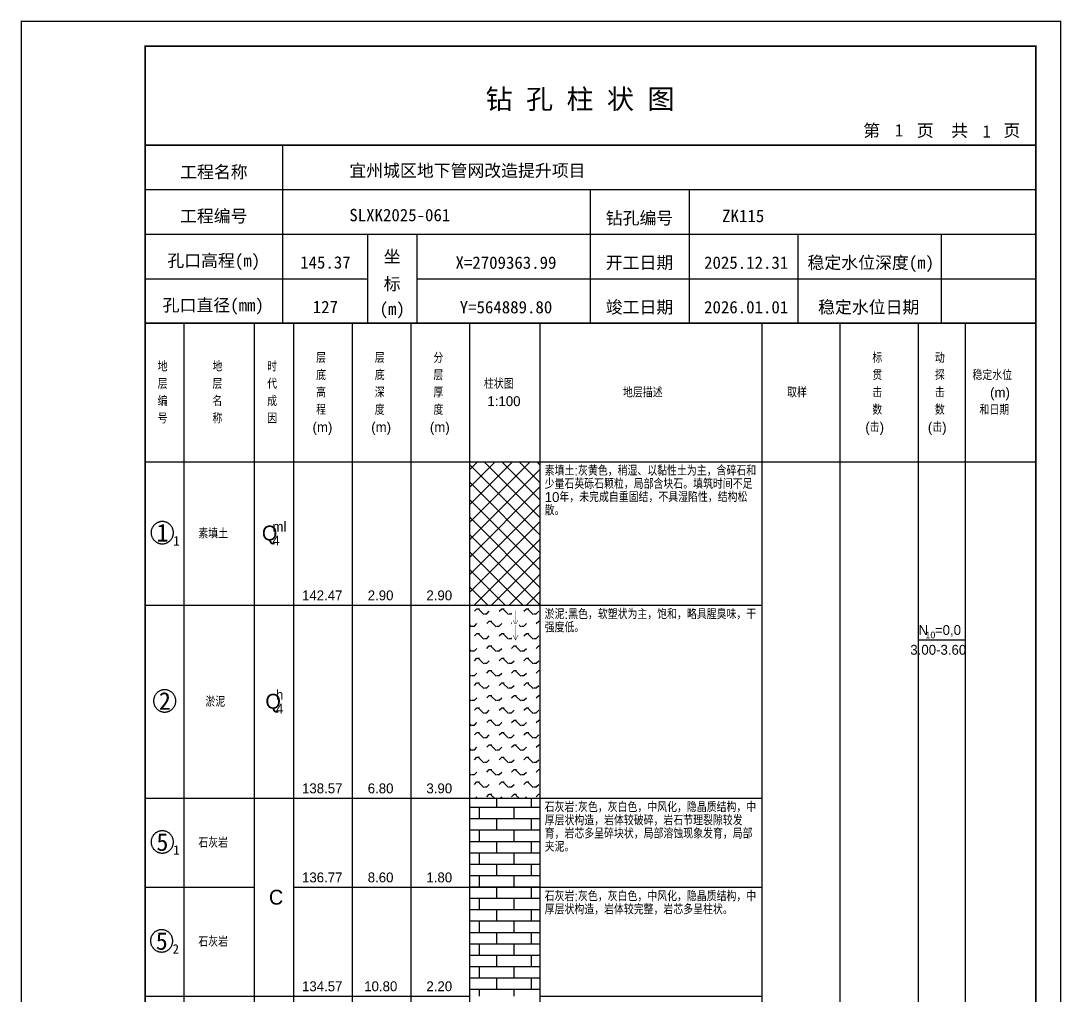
# Model space of a CAD drawing. Header units: millimetres. Extents: x 12489 to 89920, y 4630 to 4927.
# Drawn here: x 60009.3 to 60219.6, y 4729.7 to 4926.8 of the extents above; entities that cross this region are included whole.
import ezdxf
from ezdxf.enums import TextEntityAlignment as Align

# ---------------------------------------------------------------- set-up
doc = ezdxf.new("R2010")
doc.units = ezdxf.units.MM
doc.layers.add('ZZT_TC', color=7, linetype='Continuous')
doc.styles.add('成果图图块', font='', dxfattribs={"height": 2.5})
doc.styles.add('成果图模板', font='')
doc.styles.add('成果图模板标题', font='simhei.ttf')
doc.styles.add('成果图表体', font='Comfont.shx', dxfattribs={"height": 2, "bigfont": 'Hztxt12a.shx'})
doc.styles.get('成果图图块').set_extended_font_data('FangSong_GB2312')
doc.styles.get('成果图模板').set_extended_font_data('FangSong_GB2312')
pattern_1 = [(0, (0, 0), (0, 2.3), []), (90, (0, 0), (-3.5, 2.3), [2.3, -2.3])]

# ---------------------------------------------------------------- blocks, each defined once
blk = doc.blocks.new('DCBH-1-1-1429', base_point=(0.3, -0.11))
at = {"layer": 'ZZT_TC', "color": 7}
blk.add_polyline3d([(-0.19, 2.31, 0), (-0.3, 2.31, 0), (-0.41, 2.3, 0), (-0.52, 2.29, 0), (-0.63, 2.27, 0), (-0.73, 2.24, 0), (-0.84, 2.21, 0), (-0.95, 2.18, 0), (-1.05, 2.14, 0), (-1.15, 2.09, 0), (-1.25, 2.04, 0), (-1.35, 1.99, 0), (-1.44, 1.93, 0), (-1.53, 1.87, 0), (-1.62, 1.8, 0), (-1.7, 1.73, 0), (-1.78, 1.65, 0), (-1.86, 1.57, 0), (-1.93, 1.49, 0), (-2, 1.4, 0), (-2.06, 1.31, 0), (-2.12, 1.22, 0), (-2.17, 1.12, 0), (-2.22, 1.02, 0), (-2.27, 0.92, 0), (-2.31, 0.82, 0), (-2.34, 0.71, 0), (-2.37, 0.61, 0), (-2.4, 0.5, 0), (-2.41, 0.39, 0), (-2.43, 0.28, 0), (-2.44, 0.17, 0), (-2.44, 0.06, 0), (-2.44, -0.05, 0), (-2.43, -0.16, 0), (-2.41, -0.27, 0), (-2.4, -0.38, 0), (-2.37, -0.49, 0), (-2.34, -0.6, 0), (-2.31, -0.7, 0), (-2.27, -0.8, 0), (-2.22, -0.9, 0), (-2.17, -1, 0), (-2.12, -1.1, 0), (-2.06, -1.19, 0), (-2, -1.28, 0), (-1.93, -1.37, 0), (-1.86, -1.45, 0), (-1.78, -1.53, 0), (-1.7, -1.61, 0), (-1.62, -1.68, 0), (-1.53, -1.75, 0), (-1.44, -1.81, 0), (-1.35, -1.87, 0), (-1.25, -1.93, 0), (-1.15, -1.98, 0), (-1.05, -2.02, 0), (-0.95, -2.06, 0), (-0.84, -2.1, 0), (-0.73, -2.13, 0), (-0.63, -2.15, 0), (-0.52, -2.17, 0), (-0.41, -2.18, 0), (-0.3, -2.19, 0), (-0.19, -2.19, 0), (-0.08, -2.19, 0), (0.03, -2.18, 0), (0.14, -2.17, 0), (0.25, -2.15, 0), (0.36, -2.13, 0), (0.47, -2.1, 0), (0.57, -2.06, 0), (0.67, -2.02, 0), (0.77, -1.98, 0), (0.87, -1.93, 0), (0.97, -1.87, 0), (1.06, -1.81, 0), (1.15, -1.75, 0), (1.24, -1.68, 0), (1.32, -1.61, 0), (1.4, -1.53, 0), (1.48, -1.45, 0), (1.55, -1.37, 0), (1.62, -1.28, 0), (1.68, -1.19, 0), (1.74, -1.1, 0), (1.8, -1, 0), (1.85, -0.9, 0), (1.89, -0.8, 0), (1.93, -0.7, 0), (1.97, -0.6, 0), (2, -0.49, 0), (2.02, -0.38, 0), (2.04, -0.27, 0), (2.05, -0.16, 0), (2.06, -0.05, 0), (2.06, 0.06, 0), (2.06, 0.17, 0), (2.05, 0.28, 0), (2.04, 0.39, 0), (2.02, 0.5, 0), (2, 0.61, 0), (1.97, 0.71, 0), (1.93, 0.82, 0), (1.89, 0.92, 0), (1.85, 1.02, 0), (1.8, 1.12, 0), (1.74, 1.22, 0), (1.68, 1.31, 0), (1.62, 1.4, 0), (1.55, 1.49, 0), (1.48, 1.57, 0), (1.4, 1.65, 0), (1.32, 1.73, 0), (1.24, 1.8, 0), (1.15, 1.87, 0), (1.06, 1.93, 0), (0.97, 1.99, 0), (0.87, 2.04, 0), (0.77, 2.09, 0), (0.67, 2.14, 0), (0.57, 2.18, 0), (0.47, 2.21, 0), (0.36, 2.24, 0), (0.25, 2.27, 0), (0.14, 2.29, 0), (0.03, 2.3, 0), (-0.08, 2.31, 0), (-0.19, 2.31, 0)], dxfattribs=at)
at = {"style": '成果图图块'}
blk.add_text('1', height=3.57, dxfattribs=at).set_placement((-0.16, -1.74), align=Align.CENTER)
blk.add_text('1', height=1.91, dxfattribs=at).set_placement((2.03, -2.53))
blk = doc.blocks.new('DCBH-1-1-1430', base_point=(-0.19, -0.11))
at = {"layer": 'ZZT_TC', "color": 7}
blk.add_polyline3d([(-0.19, 2.31, 0), (-0.3, 2.31, 0), (-0.41, 2.3, 0), (-0.52, 2.29, 0), (-0.63, 2.27, 0), (-0.73, 2.24, 0), (-0.84, 2.21, 0), (-0.95, 2.18, 0), (-1.05, 2.14, 0), (-1.15, 2.09, 0), (-1.25, 2.04, 0), (-1.35, 1.99, 0), (-1.44, 1.93, 0), (-1.53, 1.87, 0), (-1.62, 1.8, 0), (-1.7, 1.73, 0), (-1.78, 1.65, 0), (-1.86, 1.57, 0), (-1.93, 1.49, 0), (-2, 1.4, 0), (-2.06, 1.31, 0), (-2.12, 1.22, 0), (-2.17, 1.12, 0), (-2.22, 1.02, 0), (-2.27, 0.92, 0), (-2.31, 0.82, 0), (-2.34, 0.71, 0), (-2.37, 0.61, 0), (-2.4, 0.5, 0), (-2.41, 0.39, 0), (-2.43, 0.28, 0), (-2.44, 0.17, 0), (-2.44, 0.06, 0), (-2.44, -0.05, 0), (-2.43, -0.16, 0), (-2.41, -0.27, 0), (-2.4, -0.38, 0), (-2.37, -0.49, 0), (-2.34, -0.6, 0), (-2.31, -0.7, 0), (-2.27, -0.8, 0), (-2.22, -0.9, 0), (-2.17, -1, 0), (-2.12, -1.1, 0), (-2.06, -1.19, 0), (-2, -1.28, 0), (-1.93, -1.37, 0), (-1.86, -1.45, 0), (-1.78, -1.53, 0), (-1.7, -1.61, 0), (-1.62, -1.68, 0), (-1.53, -1.75, 0), (-1.44, -1.81, 0), (-1.35, -1.87, 0), (-1.25, -1.93, 0), (-1.15, -1.98, 0), (-1.05, -2.02, 0), (-0.95, -2.06, 0), (-0.84, -2.1, 0), (-0.73, -2.13, 0), (-0.63, -2.15, 0), (-0.52, -2.17, 0), (-0.41, -2.18, 0), (-0.3, -2.19, 0), (-0.19, -2.19, 0), (-0.08, -2.19, 0), (0.03, -2.18, 0), (0.14, -2.17, 0), (0.25, -2.15, 0), (0.36, -2.13, 0), (0.47, -2.1, 0), (0.57, -2.06, 0), (0.67, -2.02, 0), (0.77, -1.98, 0), (0.87, -1.93, 0), (0.97, -1.87, 0), (1.06, -1.81, 0), (1.15, -1.75, 0), (1.24, -1.68, 0), (1.32, -1.61, 0), (1.4, -1.53, 0), (1.48, -1.45, 0), (1.55, -1.37, 0), (1.62, -1.28, 0), (1.68, -1.19, 0), (1.74, -1.1, 0), (1.8, -1, 0), (1.85, -0.9, 0), (1.89, -0.8, 0), (1.93, -0.7, 0), (1.97, -0.6, 0), (2, -0.49, 0), (2.02, -0.38, 0), (2.04, -0.27, 0), (2.05, -0.16, 0), (2.06, -0.05, 0), (2.06, 0.06, 0), (2.06, 0.17, 0), (2.05, 0.28, 0), (2.04, 0.39, 0), (2.02, 0.5, 0), (2, 0.61, 0), (1.97, 0.71, 0), (1.93, 0.82, 0), (1.89, 0.92, 0), (1.85, 1.02, 0), (1.8, 1.12, 0), (1.74, 1.22, 0), (1.68, 1.31, 0), (1.62, 1.4, 0), (1.55, 1.49, 0), (1.48, 1.57, 0), (1.4, 1.65, 0), (1.32, 1.73, 0), (1.24, 1.8, 0), (1.15, 1.87, 0), (1.06, 1.93, 0), (0.97, 1.99, 0), (0.87, 2.04, 0), (0.77, 2.09, 0), (0.67, 2.14, 0), (0.57, 2.18, 0), (0.47, 2.21, 0), (0.36, 2.24, 0), (0.25, 2.27, 0), (0.14, 2.29, 0), (0.03, 2.3, 0), (-0.08, 2.31, 0), (-0.19, 2.31, 0)], dxfattribs=at)
at = {"style": '成果图图块'}
blk.add_text('2', height=3.57, dxfattribs=at).set_placement((-0.16, -1.74), align=Align.CENTER)
blk = doc.blocks.new('DCBH-1-1-1431', base_point=(0.3, -0.11))
at = {"layer": 'ZZT_TC', "color": 7}
blk.add_polyline3d([(-0.19, 2.31, 0), (-0.3, 2.31, 0), (-0.41, 2.3, 0), (-0.52, 2.29, 0), (-0.63, 2.27, 0), (-0.73, 2.24, 0), (-0.84, 2.21, 0), (-0.95, 2.18, 0), (-1.05, 2.14, 0), (-1.15, 2.09, 0), (-1.25, 2.04, 0), (-1.35, 1.99, 0), (-1.44, 1.93, 0), (-1.53, 1.87, 0), (-1.62, 1.8, 0), (-1.7, 1.73, 0), (-1.78, 1.65, 0), (-1.86, 1.57, 0), (-1.93, 1.49, 0), (-2, 1.4, 0), (-2.06, 1.31, 0), (-2.12, 1.22, 0), (-2.17, 1.12, 0), (-2.22, 1.02, 0), (-2.27, 0.92, 0), (-2.31, 0.82, 0), (-2.34, 0.71, 0), (-2.37, 0.61, 0), (-2.4, 0.5, 0), (-2.41, 0.39, 0), (-2.43, 0.28, 0), (-2.44, 0.17, 0), (-2.44, 0.06, 0), (-2.44, -0.05, 0), (-2.43, -0.16, 0), (-2.41, -0.27, 0), (-2.4, -0.38, 0), (-2.37, -0.49, 0), (-2.34, -0.6, 0), (-2.31, -0.7, 0), (-2.27, -0.8, 0), (-2.22, -0.9, 0), (-2.17, -1, 0), (-2.12, -1.1, 0), (-2.06, -1.19, 0), (-2, -1.28, 0), (-1.93, -1.37, 0), (-1.86, -1.45, 0), (-1.78, -1.53, 0), (-1.7, -1.61, 0), (-1.62, -1.68, 0), (-1.53, -1.75, 0), (-1.44, -1.81, 0), (-1.35, -1.87, 0), (-1.25, -1.93, 0), (-1.15, -1.98, 0), (-1.05, -2.02, 0), (-0.95, -2.06, 0), (-0.84, -2.1, 0), (-0.73, -2.13, 0), (-0.63, -2.15, 0), (-0.52, -2.17, 0), (-0.41, -2.18, 0), (-0.3, -2.19, 0), (-0.19, -2.19, 0), (-0.08, -2.19, 0), (0.03, -2.18, 0), (0.14, -2.17, 0), (0.25, -2.15, 0), (0.36, -2.13, 0), (0.47, -2.1, 0), (0.57, -2.06, 0), (0.67, -2.02, 0), (0.77, -1.98, 0), (0.87, -1.93, 0), (0.97, -1.87, 0), (1.06, -1.81, 0), (1.15, -1.75, 0), (1.24, -1.68, 0), (1.32, -1.61, 0), (1.4, -1.53, 0), (1.48, -1.45, 0), (1.55, -1.37, 0), (1.62, -1.28, 0), (1.68, -1.19, 0), (1.74, -1.1, 0), (1.8, -1, 0), (1.85, -0.9, 0), (1.89, -0.8, 0), (1.93, -0.7, 0), (1.97, -0.6, 0), (2, -0.49, 0), (2.02, -0.38, 0), (2.04, -0.27, 0), (2.05, -0.16, 0), (2.06, -0.05, 0), (2.06, 0.06, 0), (2.06, 0.17, 0), (2.05, 0.28, 0), (2.04, 0.39, 0), (2.02, 0.5, 0), (2, 0.61, 0), (1.97, 0.71, 0), (1.93, 0.82, 0), (1.89, 0.92, 0), (1.85, 1.02, 0), (1.8, 1.12, 0), (1.74, 1.22, 0), (1.68, 1.31, 0), (1.62, 1.4, 0), (1.55, 1.49, 0), (1.48, 1.57, 0), (1.4, 1.65, 0), (1.32, 1.73, 0), (1.24, 1.8, 0), (1.15, 1.87, 0), (1.06, 1.93, 0), (0.97, 1.99, 0), (0.87, 2.04, 0), (0.77, 2.09, 0), (0.67, 2.14, 0), (0.57, 2.18, 0), (0.47, 2.21, 0), (0.36, 2.24, 0), (0.25, 2.27, 0), (0.14, 2.29, 0), (0.03, 2.3, 0), (-0.08, 2.31, 0), (-0.19, 2.31, 0)], dxfattribs=at)
at = {"style": '成果图图块'}
blk.add_text('5', height=3.57, dxfattribs=at).set_placement((-0.16, -1.74), align=Align.CENTER)
blk.add_text('1', height=1.91, dxfattribs=at).set_placement((2.03, -2.53))
blk = doc.blocks.new('DCBH-1-1-1432', base_point=(0.43, -0.11))
at = {"layer": 'ZZT_TC', "color": 7}
blk.add_polyline3d([(-0.19, 2.31, 0), (-0.3, 2.31, 0), (-0.41, 2.3, 0), (-0.52, 2.29, 0), (-0.63, 2.27, 0), (-0.73, 2.24, 0), (-0.84, 2.21, 0), (-0.95, 2.18, 0), (-1.05, 2.14, 0), (-1.15, 2.09, 0), (-1.25, 2.04, 0), (-1.35, 1.99, 0), (-1.44, 1.93, 0), (-1.53, 1.87, 0), (-1.62, 1.8, 0), (-1.7, 1.73, 0), (-1.78, 1.65, 0), (-1.86, 1.57, 0), (-1.93, 1.49, 0), (-2, 1.4, 0), (-2.06, 1.31, 0), (-2.12, 1.22, 0), (-2.17, 1.12, 0), (-2.22, 1.02, 0), (-2.27, 0.92, 0), (-2.31, 0.82, 0), (-2.34, 0.71, 0), (-2.37, 0.61, 0), (-2.4, 0.5, 0), (-2.41, 0.39, 0), (-2.43, 0.28, 0), (-2.44, 0.17, 0), (-2.44, 0.06, 0), (-2.44, -0.05, 0), (-2.43, -0.16, 0), (-2.41, -0.27, 0), (-2.4, -0.38, 0), (-2.37, -0.49, 0), (-2.34, -0.6, 0), (-2.31, -0.7, 0), (-2.27, -0.8, 0), (-2.22, -0.9, 0), (-2.17, -1, 0), (-2.12, -1.1, 0), (-2.06, -1.19, 0), (-2, -1.28, 0), (-1.93, -1.37, 0), (-1.86, -1.45, 0), (-1.78, -1.53, 0), (-1.7, -1.61, 0), (-1.62, -1.68, 0), (-1.53, -1.75, 0), (-1.44, -1.81, 0), (-1.35, -1.87, 0), (-1.25, -1.93, 0), (-1.15, -1.98, 0), (-1.05, -2.02, 0), (-0.95, -2.06, 0), (-0.84, -2.1, 0), (-0.73, -2.13, 0), (-0.63, -2.15, 0), (-0.52, -2.17, 0), (-0.41, -2.18, 0), (-0.3, -2.19, 0), (-0.19, -2.19, 0), (-0.08, -2.19, 0), (0.03, -2.18, 0), (0.14, -2.17, 0), (0.25, -2.15, 0), (0.36, -2.13, 0), (0.47, -2.1, 0), (0.57, -2.06, 0), (0.67, -2.02, 0), (0.77, -1.98, 0), (0.87, -1.93, 0), (0.97, -1.87, 0), (1.06, -1.81, 0), (1.15, -1.75, 0), (1.24, -1.68, 0), (1.32, -1.61, 0), (1.4, -1.53, 0), (1.48, -1.45, 0), (1.55, -1.37, 0), (1.62, -1.28, 0), (1.68, -1.19, 0), (1.74, -1.1, 0), (1.8, -1, 0), (1.85, -0.9, 0), (1.89, -0.8, 0), (1.93, -0.7, 0), (1.97, -0.6, 0), (2, -0.49, 0), (2.02, -0.38, 0), (2.04, -0.27, 0), (2.05, -0.16, 0), (2.06, -0.05, 0), (2.06, 0.06, 0), (2.06, 0.17, 0), (2.05, 0.28, 0), (2.04, 0.39, 0), (2.02, 0.5, 0), (2, 0.61, 0), (1.97, 0.71, 0), (1.93, 0.82, 0), (1.89, 0.92, 0), (1.85, 1.02, 0), (1.8, 1.12, 0), (1.74, 1.22, 0), (1.68, 1.31, 0), (1.62, 1.4, 0), (1.55, 1.49, 0), (1.48, 1.57, 0), (1.4, 1.65, 0), (1.32, 1.73, 0), (1.24, 1.8, 0), (1.15, 1.87, 0), (1.06, 1.93, 0), (0.97, 1.99, 0), (0.87, 2.04, 0), (0.77, 2.09, 0), (0.67, 2.14, 0), (0.57, 2.18, 0), (0.47, 2.21, 0), (0.36, 2.24, 0), (0.25, 2.27, 0), (0.14, 2.29, 0), (0.03, 2.3, 0), (-0.08, 2.31, 0), (-0.19, 2.31, 0)], dxfattribs=at)
at = {"style": '成果图图块'}
blk.add_text('5', height=3.57, dxfattribs=at).set_placement((-0.16, -1.74), align=Align.CENTER)
blk.add_text('2', height=1.91, dxfattribs=at).set_placement((2.03, -2.53))
blk = doc.blocks.new('zztGLdt.dwg', base_point=(0.5, 0))
blk.add_wipeout([(-0.2, -0.2), (1.2, -0.2), (1.2, 3.2), (-0.2, 3.2)])
at = {"color": 7, "const_width": 0.1}
for points in [[(0.5, 3), (0.5, 0)], [(0, 1), (0.5, 0), (1, 1)]]:
    blk.add_lwpolyline(points, dxfattribs=at)
blk = doc.blocks.new('钻孔柱状图路桥昇龙制图梁世成校核莫家里.dwg217', base_point=(25, 236))
for p, q in [((52.82, 236), (52.82, 272)), ((25, 263), (205, 263)), ((115, 236), (115, 263)), ((135, 236), (135, 263)), ((25, 254), (205, 254)), ((70, 236), (70, 254)), ((80, 236), (80, 254)), ((157, 236), (157, 254)), ((185.95, 236), (185.95, 254)), ((25, 245), (70, 245)), ((80, 245), (205, 245))]:
    blk.add_line(p, q)
for points, const_width in [([(0, 0), (210, 0), (210, 297), (0, 297)], 0.25), ([(25, 5), (205, 5), (205, 292), (25, 292)], 0.3)]:
    blk.add_lwpolyline(points, close=True, dxfattribs=dict(const_width=const_width))
at = {"const_width": 0.3}
for points in [[(25, 272), (205, 272)], [(25, 236), (205, 236)]]:
    blk.add_lwpolyline(points, dxfattribs=at)
for s, height, style, p in [('钻 孔 柱 状 图', 4, '成果图模板标题', (93.8, 279.31)), ('第', 2.5, '成果图模板', (170.12, 273.7)), ('页', 2.5, '成果图模板', (180.96, 273.7)), ('共', 2.5, '成果图模板', (187.88, 273.7)), ('页', 2.5, '成果图模板', (198.44, 273.7)), ('工程名称', 2.5, '成果图模板', (32.07, 265.32)), ('宜州城区地下管网改造提升项目', 2.5, '成果图模板', (66.26, 265.61)), ('工程编号', 2.5, '成果图模板', (32.05, 256.41)), ('SLXK2025-061', 2.5, '成果图模板', (66.26, 256.61)), ('钻孔编号', 2.5, '成果图模板', (118.08, 256)), ('ZK115', 2.5, '成果图模板', (141.61, 256.43)), ('孔口高程(m)', 2.5, '成果图模板', (29.48, 247.41)), ('坐', 2.5, '成果图模板', (73.21, 248.24)), ('开工日期', 2.5, '成果图模板', (118.08, 247)), ('稳定水位深度(m)', 2.5, '成果图模板', (158.86, 247)), ('标', 2.5, '成果图模板', (73.21, 242.7)), ('孔口直径(mm)', 2.5, '成果图模板', (28.54, 238.41)), ('(m) ', 2.5, '成果图模板', (72.38, 237.65)), ('竣工日期', 2.5, '成果图模板', (118.08, 238)), ('稳定水位日期', 2.5, '成果图模板', (160.99, 238))]:
    blk.add_text(s, height=height, dxfattribs=dict(style=style)).set_placement(p)
at = {"style": '成果图模板'}
for s, p in [('1', (177.35, 273.74)), ('1', (195.08, 273.53)), ('145.37', (61.43, 247.04)), ('X=2709363.99', (97.92, 247)), ('2025.12.31', (146.46, 247)), ('127', (61.43, 238.04)), ('Y=564889.80', (97.92, 238)), ('2026.01.01', (146.46, 238))]:
    blk.add_text(s, height=2.5, dxfattribs=at).set_placement(p, align=Align.CENTER)

msp = doc.modelspace()

# ---------------------------------------------------------------- hatches: boundary and pattern name
at = {"linetype": 'Continuous'}
h = msp.add_hatch(dxfattribs=at)
h.set_pattern_fill('GKSTT', scale=0.5, style=0, pattern_type=2)
h.set_pattern_definition([(45, (0, 0), (-1.76776695, 1.76776695), []), (135, (0, 0), (-1.76776695, -1.76776695), [])])
h.paths.add_polyline_path([(60100.06, 4808.71), (60114.29, 4808.71), (60114.29, 4837.71), (60100.06, 4837.71)])
h = msp.add_hatch(dxfattribs=at)
h.set_pattern_fill('GKYN', scale=0.5, style=0, pattern_type=2)
h.set_pattern_definition([(45, (-1.5, 0), (-2.50000007, 2.50000007), [0.707107, -2.828427]), (0, (-1, 0.5), (2.5, 2.5), [0.5, -4.5]), (315, (-0.5, 0.5), (4.99998953, -1.06e-05), [1.414214, -2.12132]), (0, (0.5, -0.5), (2.5, 2.5), [0.5, -4.5]), (45, (1, -0.5), (-2.50000007, 2.50000007), [0.707107, -2.828427])])
h.paths.add_polyline_path([(60100.06, 4769.71), (60114.29, 4769.71), (60114.29, 4808.71), (60100.06, 4808.71)])
h = msp.add_hatch(dxfattribs=at)
h.set_pattern_fill('GKSHY', scale=0.5, style=0, pattern_type=2)
h.set_pattern_definition(pattern_1)
h.paths.add_polyline_path([(60100.06, 4751.71), (60114.29, 4751.71), (60114.29, 4769.71), (60100.06, 4769.71)])
h = msp.add_hatch(dxfattribs=at)
h.set_pattern_fill('GKSHY', scale=0.5, style=0, pattern_type=2)
h.set_pattern_definition(pattern_1)
h.paths.add_polyline_path([(60100.06, 4729.71), (60114.29, 4729.71), (60114.29, 4751.71), (60100.06, 4751.71)])

# ---------------------------------------------------------------- linework, layer by layer
at = {"color": 0}
for p, q in [((60034.45, 4837.71), (60042.35, 4837.71)), ((60034.45, 4808.71), (60034.45, 4837.71)), ((60042.35, 4808.71), (60042.35, 4837.71)), ((60034.45, 4808.71), (60042.35, 4808.71)), ((60034.45, 4808.71), (60042.35, 4808.71)), ((60034.45, 4769.71), (60034.45, 4808.71)), ((60042.35, 4769.71), (60042.35, 4808.71)), ((60034.45, 4769.71), (60042.35, 4769.71)), ((60034.45, 4769.71), (60042.35, 4769.71)), ((60034.45, 4751.71), (60034.45, 4769.71)), ((60042.35, 4751.71), (60042.35, 4769.71)), ((60034.45, 4751.71), (60042.35, 4751.71)), ((60034.45, 4751.71), (60042.35, 4751.71)), ((60034.45, 4729.71), (60034.45, 4751.71)), ((60042.35, 4729.71), (60042.35, 4751.71)), ((60034.45, 4729.71), (60042.35, 4729.71))]:
    msp.add_line(p, q, dxfattribs=at)
for points in [[(60034.45, 4865.71), (60042.35, 4865.71)], [(60034.45, 4837.71), (60034.45, 4865.71)], [(60042.35, 4837.71), (60042.35, 4865.71)], [(60042.35, 4865.71), (60056.58, 4865.71)], [(60042.35, 4837.71), (60042.35, 4865.71)], [(60056.58, 4837.71), (60056.58, 4865.71)], [(60056.58, 4865.71), (60064.49, 4865.71)], [(60056.58, 4837.71), (60056.58, 4865.71)], [(60064.49, 4837.71), (60064.49, 4865.71)], [(60064.49, 4865.71), (60076.35, 4865.71)], [(60064.49, 4837.71), (60064.49, 4865.71)], [(60076.35, 4837.71), (60076.35, 4865.71)], [(60076.35, 4865.71), (60088.2, 4865.71)], [(60076.35, 4837.71), (60076.35, 4865.71)], [(60088.2, 4837.71), (60088.2, 4865.71)], [(60088.2, 4865.71), (60100.06, 4865.71)], [(60088.2, 4837.71), (60088.2, 4865.71)], [(60100.06, 4837.71), (60100.06, 4865.71)], [(60100.06, 4865.71), (60114.29, 4865.71)], [(60100.06, 4837.71), (60100.06, 4865.71)], [(60114.29, 4837.71), (60114.29, 4865.71)], [(60114.29, 4865.71), (60159.11, 4865.71)], [(60114.29, 4837.71), (60114.29, 4865.71)], [(60159.11, 4837.71), (60159.11, 4865.71)], [(60159.11, 4865.71), (60174.92, 4865.71)], [(60159.11, 4837.71), (60159.11, 4865.71)], [(60174.92, 4837.71), (60174.92, 4865.71)], [(60174.92, 4865.71), (60190.73, 4865.71)], [(60174.92, 4837.71), (60174.92, 4865.71)], [(60190.73, 4837.71), (60190.73, 4865.71)], [(60190.73, 4865.71), (60200.22, 4865.71)], [(60190.73, 4837.71), (60190.73, 4865.71)], [(60200.22, 4837.71), (60200.22, 4865.71)], [(60200.22, 4865.71), (60214.45, 4865.71)], [(60200.22, 4837.71), (60200.22, 4865.71)], [(60214.45, 4837.71), (60214.45, 4865.71)], [(60034.45, 4837.71), (60042.35, 4837.71)], [(60034.45, 4643.71), (60034.45, 4837.71)], [(60034.45, 4837.71), (60042.35, 4837.71)], [(60042.35, 4643.71), (60042.35, 4837.71)], [(60042.35, 4837.71), (60056.58, 4837.71)], [(60042.35, 4643.71), (60042.35, 4837.71)], [(60042.35, 4837.71), (60056.58, 4837.71)], [(60042.35, 4837.71), (60056.58, 4837.71)], [(60042.35, 4808.71), (60042.35, 4837.71)], [(60056.58, 4643.71), (60056.58, 4837.71)], [(60056.58, 4808.71), (60056.58, 4837.71)], [(60056.58, 4837.71), (60064.49, 4837.71)], [(60056.58, 4643.71), (60056.58, 4837.71)], [(60056.58, 4837.71), (60064.49, 4837.71)], [(60056.58, 4837.71), (60064.49, 4837.71)], [(60056.58, 4808.71), (60056.58, 4837.71)], [(60064.49, 4643.71), (60064.49, 4837.71)], [(60064.49, 4808.71), (60064.49, 4837.71)], [(60064.49, 4837.71), (60076.35, 4837.71)], [(60064.49, 4643.71), (60064.49, 4837.71)], [(60064.49, 4837.71), (60076.35, 4837.71)], [(60064.49, 4837.71), (60076.35, 4837.71)], [(60064.49, 4808.71), (60064.49, 4837.71)], [(60076.35, 4643.71), (60076.35, 4837.71)], [(60076.35, 4808.71), (60076.35, 4837.71)], [(60076.35, 4837.71), (60088.2, 4837.71)], [(60076.35, 4643.71), (60076.35, 4837.71)], [(60076.35, 4837.71), (60088.2, 4837.71)], [(60076.35, 4837.71), (60088.2, 4837.71)], [(60076.35, 4808.71), (60076.35, 4837.71)], [(60088.2, 4643.71), (60088.2, 4837.71)], [(60088.2, 4808.71), (60088.2, 4837.71)], [(60088.2, 4837.71), (60100.06, 4837.71)], [(60088.2, 4643.71), (60088.2, 4837.71)], [(60088.2, 4837.71), (60100.06, 4837.71)], [(60088.2, 4837.71), (60100.06, 4837.71)], [(60088.2, 4808.71), (60088.2, 4837.71)], [(60100.06, 4643.71), (60100.06, 4837.71)], [(60100.06, 4808.71), (60100.06, 4837.71)], [(60100.06, 4837.71), (60114.29, 4837.71)], [(60100.06, 4643.71), (60100.06, 4837.71)], [(60100.06, 4837.71), (60114.29, 4837.71)], [(60114.29, 4643.71), (60114.29, 4837.71)], [(60114.29, 4837.71), (60159.11, 4837.71)], [(60114.29, 4643.71), (60114.29, 4837.71)], [(60114.29, 4837.71), (60159.11, 4837.71)], [(60114.29, 4837.71), (60159.11, 4837.71)], [(60114.29, 4808.71), (60114.29, 4837.71)], [(60159.11, 4643.71), (60159.11, 4837.71)], [(60159.11, 4808.71), (60159.11, 4837.71)], [(60159.11, 4837.71), (60174.92, 4837.71)], [(60159.11, 4643.71), (60159.11, 4837.71)], [(60159.11, 4837.71), (60174.92, 4837.71)], [(60174.92, 4643.71), (60174.92, 4837.71)], [(60174.92, 4837.71), (60190.73, 4837.71)], [(60174.92, 4643.71), (60174.92, 4837.71)], [(60174.92, 4837.71), (60190.73, 4837.71)], [(60190.73, 4643.71), (60190.73, 4837.71)], [(60190.73, 4837.71), (60200.22, 4837.71)], [(60190.73, 4643.71), (60190.73, 4837.71)], [(60190.73, 4837.71), (60200.22, 4837.71)], [(60190.73, 4837.71), (60200.22, 4837.71)], [(60190.73, 4801.71), (60190.73, 4837.71)], [(60200.22, 4643.71), (60200.22, 4837.71)], [(60200.22, 4801.71), (60200.22, 4837.71)], [(60200.22, 4837.71), (60214.45, 4837.71)], [(60200.22, 4643.71), (60200.22, 4837.71)], [(60200.22, 4837.71), (60214.45, 4837.71)], [(60214.45, 4643.71), (60214.45, 4837.71)], [(60042.35, 4808.71), (60056.58, 4808.71)], [(60042.35, 4808.71), (60056.58, 4808.71)], [(60042.35, 4769.71), (60042.35, 4808.71)], [(60056.58, 4769.71), (60056.58, 4808.71)], [(60056.58, 4808.71), (60064.49, 4808.71)], [(60056.58, 4808.71), (60064.49, 4808.71)], [(60056.58, 4769.71), (60056.58, 4808.71)], [(60064.49, 4769.71), (60064.49, 4808.71)], [(60064.49, 4808.71), (60076.35, 4808.71)], [(60064.49, 4808.71), (60076.35, 4808.71)], [(60064.49, 4769.71), (60064.49, 4808.71)], [(60076.35, 4769.71), (60076.35, 4808.71)], [(60076.35, 4808.71), (60088.2, 4808.71)], [(60076.35, 4808.71), (60088.2, 4808.71)], [(60076.35, 4769.71), (60076.35, 4808.71)], [(60088.2, 4769.71), (60088.2, 4808.71)], [(60088.2, 4808.71), (60100.06, 4808.71)], [(60088.2, 4808.71), (60100.06, 4808.71)], [(60088.2, 4769.71), (60088.2, 4808.71)], [(60100.06, 4769.71), (60100.06, 4808.71)], [(60114.29, 4808.71), (60159.11, 4808.71)], [(60114.29, 4808.71), (60159.11, 4808.71)], [(60114.29, 4769.71), (60114.29, 4808.71)], [(60159.11, 4769.71), (60159.11, 4808.71)], [(60190.73, 4801.71), (60200.22, 4801.71)], [(60042.35, 4769.71), (60056.58, 4769.71)], [(60042.35, 4769.71), (60056.58, 4769.71)], [(60042.35, 4751.71), (60042.35, 4769.71)], [(60056.58, 4751.71), (60056.58, 4769.71)], [(60056.58, 4769.71), (60064.49, 4769.71)], [(60056.58, 4769.71), (60064.49, 4769.71)], [(60056.58, 4729.71), (60056.58, 4769.71)], [(60064.49, 4729.71), (60064.49, 4769.71)], [(60064.49, 4769.71), (60076.35, 4769.71)], [(60064.49, 4769.71), (60076.35, 4769.71)], [(60064.49, 4751.71), (60064.49, 4769.71)], [(60076.35, 4751.71), (60076.35, 4769.71)], [(60076.35, 4769.71), (60088.2, 4769.71)], [(60076.35, 4769.71), (60088.2, 4769.71)], [(60076.35, 4751.71), (60076.35, 4769.71)], [(60088.2, 4751.71), (60088.2, 4769.71)], [(60088.2, 4769.71), (60100.06, 4769.71)], [(60088.2, 4769.71), (60100.06, 4769.71)], [(60088.2, 4751.71), (60088.2, 4769.71)], [(60100.06, 4751.71), (60100.06, 4769.71)], [(60114.29, 4769.71), (60159.11, 4769.71)], [(60114.29, 4769.71), (60159.11, 4769.71)], [(60114.29, 4751.71), (60114.29, 4769.71)], [(60159.11, 4751.71), (60159.11, 4769.71)], [(60042.35, 4751.71), (60056.58, 4751.71)], [(60042.35, 4751.71), (60056.58, 4751.71)], [(60042.35, 4729.71), (60042.35, 4751.71)], [(60056.58, 4729.71), (60056.58, 4751.71)], [(60064.49, 4751.71), (60076.35, 4751.71)], [(60064.49, 4751.71), (60076.35, 4751.71)], [(60064.49, 4729.71), (60064.49, 4751.71)], [(60076.35, 4729.71), (60076.35, 4751.71)], [(60076.35, 4751.71), (60088.2, 4751.71)], [(60076.35, 4751.71), (60088.2, 4751.71)], [(60076.35, 4729.71), (60076.35, 4751.71)], [(60088.2, 4729.71), (60088.2, 4751.71)], [(60088.2, 4751.71), (60100.06, 4751.71)], [(60088.2, 4751.71), (60100.06, 4751.71)], [(60088.2, 4729.71), (60088.2, 4751.71)], [(60100.06, 4729.71), (60100.06, 4751.71)], [(60114.29, 4751.71), (60159.11, 4751.71)], [(60114.29, 4751.71), (60159.11, 4751.71)], [(60114.29, 4729.71), (60114.29, 4751.71)], [(60159.11, 4729.71), (60159.11, 4751.71)], [(60042.35, 4729.71), (60056.58, 4729.71)], [(60056.58, 4729.71), (60064.49, 4729.71)], [(60064.49, 4729.71), (60076.35, 4729.71)], [(60076.35, 4729.71), (60088.2, 4729.71)], [(60088.2, 4729.71), (60100.06, 4729.71)], [(60114.29, 4729.71), (60159.11, 4729.71)]]:
    msp.add_lwpolyline(points, dxfattribs=at)
at = {"color": 7, "flags": 128}
for points in [[(60100.06, 4808.71), (60114.29, 4808.71)], [(60100.06, 4769.71), (60114.29, 4769.71)], [(60100.06, 4751.71), (60114.29, 4751.71)]]:
    msp.add_lwpolyline(points, dxfattribs=at)

# ---------------------------------------------------------------- block references
for name, p in [('DCBH-1-1-1429', (60038.4, 4823.21)), ('DCBH-1-1-1430', (60038.4, 4789.21)), ('DCBH-1-1-1431', (60038.4, 4760.71)), ('DCBH-1-1-1432', (60038.4, 4740.71))]:
    msp.add_blockref(name, p)

# ---------------------------------------------------------------- texts
at = {"color": 0, "style": '成果图表体'}
for s, height, p in [('层', 2, (60069, 4857.71)), ('层', 2, (60080.85, 4857.71)), ('分', 2, (60092.71, 4857.71)), ('标', 2, (60181.41, 4857.71)), ('动', 2, (60194.05, 4857.71)), ('地', 2, (60036.98, 4855.96)), ('地', 2, (60048.05, 4855.96)), ('时', 2, (60059.11, 4855.96)), ('底', 2, (60069, 4854.21)), ('底', 2, (60080.85, 4854.21)), ('层', 2, (60092.71, 4854.21)), ('贯', 2, (60181.41, 4854.21)), ('探', 2, (60194.05, 4854.21)), ('稳定水位', 2, (60201.65, 4854.21)), ('层', 2, (60036.98, 4852.46)), ('层', 2, (60048.05, 4852.46)), ('代', 2, (60059.11, 4852.46)), ('高', 2, (60069, 4850.71)), ('深', 2, (60080.85, 4850.71)), ('厚', 2, (60092.71, 4850.71)), ('柱状图', 2, (60102.91, 4852.46)), ('地层描述', 2, (60131.02, 4850.71)), ('取样', 2, (60164.18, 4850.71)), ('击', 2, (60181.41, 4850.71)), ('击', 2, (60194.05, 4850.71)), ('(m)', 2, (60205.2, 4850.71)), ('编', 2, (60036.98, 4848.96)), ('名', 2, (60048.05, 4848.96)), ('成', 2, (60059.11, 4848.96)), ('1:100', 2, (60103.62, 4848.96)), ('程', 2, (60069, 4847.21)), ('度', 2, (60080.85, 4847.21)), ('度', 2, (60092.71, 4847.21)), ('数', 2, (60181.41, 4847.21)), ('数', 2, (60194.05, 4847.21)), ('和日期', 2, (60203.07, 4847.21)), ('号', 2, (60036.98, 4845.46)), ('称', 2, (60048.05, 4845.46)), ('因', 2, (60059.11, 4845.46)), ('(m)', 2, (60068.28, 4843.71)), ('(m)', 2, (60080.14, 4843.71)), ('(m)', 2, (60092, 4843.71)), ('(击)', 2, (60179.99, 4843.71)), ('(击)', 2, (60192.63, 4843.71)), ('ml', 2, (60060.18, 4823.61)), ('素填土', 2, (60045.2, 4822.21)), ('Q', 3, (60058.05, 4821.81)), ('4', 2, (60060.18, 4820.81)), ('142.47', 2, (60066.15, 4809.71)), ('2.90', 2, (60079.43, 4809.71)), ('2.90', 2, (60091.29, 4809.71)), ('N', 2, (60190.73, 4802.71)), ('=0,0', 2, (60194.05, 4802.71)), ('10', 1.333, (60192.15, 4802.04)), ('3.00-3.60', 2, (60189.08, 4798.71)), ('h', 2, (60060.89, 4789.61)), ('淤泥', 2, (60046.63, 4788.21)), ('Q', 3, (60058.76, 4787.81)), ('4', 2, (60060.89, 4786.81)), ('138.57', 2, (60066.15, 4770.71)), ('6.80', 2, (60079.43, 4770.71)), ('3.90', 2, (60091.29, 4770.71)), ('石灰岩', 2, (60045.2, 4759.71)), ('136.77', 2, (60066.15, 4752.71)), ('8.60', 2, (60079.43, 4752.71)), ('1.80', 2, (60091.29, 4752.71)), ('C', 3, (60059.47, 4748.21)), ('石灰岩', 2, (60045.2, 4739.71)), ('134.57', 2, (60066.15, 4730.71)), ('10.80', 2, (60078.72, 4730.71)), ('2.20', 2, (60091.29, 4730.71))]:
    msp.add_text(s, height=height, dxfattribs=at).set_placement(p)
at = {"color": 0, "char_height": 2, "width": 43.0292, "attachment_point": 1, "line_spacing_factor": 0.8, "style": '成果图表体'}
for s, insert in [('素填土:灰黄色，稍湿、以黏性土为主，含碎石和少量石英砾石颗粒，局部含块石。填筑时间不足10年，未完成自重固结，不具湿陷性，结构松散。', (60115.19, 4836.91)), ('淤泥:黑色，软塑状为主，饱和，略具腥臭味，干强度低。', (60115.19, 4807.91)), ('石灰岩:灰色，灰白色，中风化，隐晶质结构，中厚层状构造，岩体较破碎，岩石节理裂隙较发育，岩芯多呈碎块状，局部溶蚀现象发育，局部夹泥。', (60115.19, 4768.91)), ('石灰岩:灰色，灰白色，中风化，隐晶质结构，中厚层状构造，岩体较完整，岩芯多呈柱状。', (60115.19, 4750.91))]:
    msp.add_mtext(s, dxfattribs=dict(at, insert=insert))

# ---------------------------------------------------------------- next in the draw order: block references
msp.add_blockref('zztGLdt.dwg', (60109.31, 4804.71))

# ---------------------------------------------------------------- next in the draw order: block references
msp.add_blockref('zztGLdt.dwg', (60109.31, 4801.71))

# ---------------------------------------------------------------- next in the draw order: block references
msp.add_blockref('钻孔柱状图路桥昇龙制图梁世成校核莫家里.dwg217', (60034.45, 4865.71))

doc.saveas('drawing.dxf')
